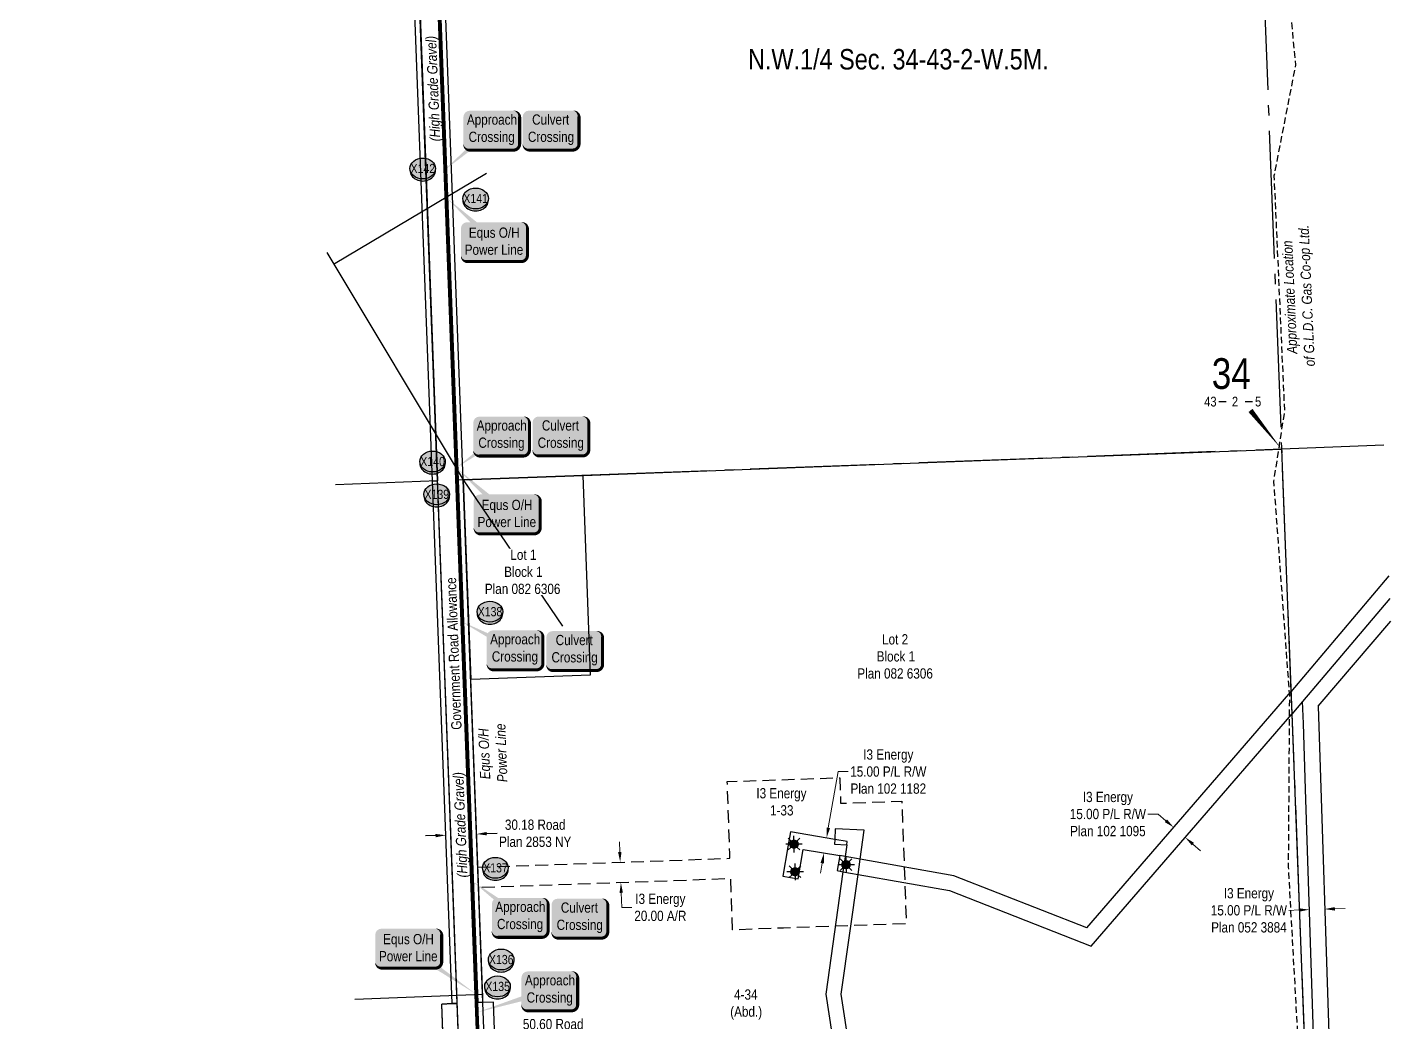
# Model space of a CAD drawing. Extents: x 683901 to 697439, y 5834844 to 5859401.
# Drawn here: x 687263 to 688596, y 5847432 to 5848404 of the extents above; entities that cross this region are included whole.
import ezdxf
from ezdxf.enums import TextEntityAlignment as Align

# ---------------------------------------------------------------- set-up
doc = ezdxf.new("R2010")
doc.units = 0
doc.header["$LTSCALE"] = 5
doc.header["$PDSIZE"] = 0.5
for name, pattern in [('foc-ACCESSROAD', [3.75, 2.5, -1.25]), ('foc-QUARTERLINE', [33, 25, -3, 2, -3]), ('UG_PIPE', [1.875, 1.25, -0.625])]:
    doc.linetypes.add(name, pattern=pattern)
doc.layers.get('Defpoints').update_dxf_attribs({"color": 9})
for name, color, linetype in [('10', 1, 'Continuous'), ('9', 3, 'Continuous'), ('AS-PIPE-UG', 44, 'UG_PIPE'), ('AS-PIPE-UG-T', 44, 'Continuous'), ('AS-POWER', 104, 'foc-POWER'), ('AS-POWER-T', 104, 'Continuous'), ('AS-TELEPHONE', 224, 'foc-TEL'), ('C-SYMBOL', 7, 'Continuous'), ('CG-NOTES', 7, 'Continuous'), ('F-RW', 190, 'Continuous'), ('F-WS', 190, 'foc-ACCESSROAD'), ('F-WS-S', 190, 'Continuous'), ('L-QSEC', 8, 'foc-QUARTERLINE'), ('L-ROAD-T', 7, 'Continuous'), ('L-SEC', 7, 'Continuous'), ('L-SECLBL', 7, 'Continuous'), ('L-TITLEDB', 4, 'Continuous'), ('L-TITLEDB-T', 4, 'Continuous'), ('P-CROSSINGS', 250, 'Continuous')]:
    doc.layers.add(name, color=color, linetype=linetype)
for name, color, linetype, lineweight in [('F-RW-T', 190, 'Continuous', 9), ('F-WS-T', 190, 'Continuous', 9), ('T-TEXT', 48, 'Continuous', 18)]:
    doc.layers.add(name, color=color, linetype=linetype, lineweight=lineweight)
doc.layers.add('oil_and_gas_wells_pt', color=7, linetype='Continuous', true_color=0xfc3d16)
doc.layers.add('P-PROPOSED-WL4', color=7, linetype='Continuous', true_color=0x5b5bc8)
doc.styles.add('175L', font='ARIALN.TTF', dxfattribs={"height": 20})
doc.styles.add('80', font='ARIALN.TTF', dxfattribs={"height": 10})
doc.styles.add('80CG', font='ARIALN.TTF', dxfattribs={"height": 10})
doc.styles.add('80L', font='ARIALN.TTF', dxfattribs={"height": 10})
doc.styles.add('80LS', font='ARIALNI.TTF', dxfattribs={"height": 10})
doc.styles.add('Crossing', font='ARIALN.TTF', dxfattribs={"height": 10})
doc.styles.add('foc-LtypeFont', font='ARIALN.TTF', dxfattribs={"height": 7.35})
doc.styles.add('SIMPLEX', font='ARIALN.TTF')
doc.linetypes.add('foc-POWER', pattern='A,6,-1,["P",foc-LtypeFont,S=0.2,R=0,X=-0.625,Y=-0.75],-1.24,4', length=12.24)
doc.linetypes.add('foc-POWER-NOLINE', pattern='A,0,-4,["P",foc-LtypeFont,S=0.2,R=0,X=-0.625,Y=-0.75],-8.24', length=12.24)
doc.linetypes.add('foc-TEL', pattern='A,2,-1,["T",foc-LtypeFont,S=0.2,R=0,X=-0.425,Y=-0.75],-1.24,8', length=12.24)
doc.linetypes.add('foc-TEL-NOLINE', pattern='A,0,-2,["T",foc-LtypeFont,S=0.2,R=0,X=-0.425,Y=-0.75],-10.24', length=12.24)
doc.dimstyles.new('Compass 5 000', dxfattribs={"dimscale": 5, "dimtxt": 9, "dimasz": 2, "dimexe": 0.2, "dimexo": 0.0625, "dimgap": 0.5, "dimtad": 0, "dimtih": 1, "dimtoh": 1, "dimzin": 0, "dimdsep": 46, "dimtxsty": '80CG', "dimcen": 0.1, "dimse1": 1, "dimse2": 1, "dimclrd": 256, "dimclrt": 256, "dimaunit": 1, "dimadec": 4, "dimazin": 0, "dimtfac": 0.06, "dimtofl": 0, "dimtmove": 0, "dimatfit": 1, "dimfxl": 0.2, "dimtolj": 1, "dimtzin": 0, "dimlwd": -1, "dimarcsym": 0})

# ---------------------------------------------------------------- blocks, each defined once
blk = doc.blocks.new('L-SECLBL')
at = {"layer": '9', "color": 7}
for p, q in [((-5.1, -27.8), (-12.3, -27.8)), ((20.7, -27.8), (13.5, -27.8))]:
    blk.add_line(p, q, dxfattribs=at)
at = {"layer": '10', "color": 2, "style": 'SIMPLEX'}
blk.add_attdef('SEC', text='', height=30, dxfattribs=at).set_placement((0, 0), align=Align.MIDDLE)
at = {"layer": '10', "color": 5, "style": '80L'}
blk.add_attdef('TWP', text='', height=9.5, dxfattribs=at).set_placement((-14.4, -27.4), align=Align.MIDDLE_RIGHT)
blk.add_attdef('RGE', text='', height=9.5, dxfattribs=at).set_placement((3.6, -27.4), align=Align.MIDDLE_CENTER)
blk.add_attdef('MER', text='', height=9.5, dxfattribs=at).set_placement((23.2, -27.4), align=Align.MIDDLE_LEFT)
blk = doc.blocks.new('*U951')
h = blk.add_hatch(color=59)
edge = h.paths.add_edge_path()
edge.add_line((-21.5, -20), (21.5, -20))
edge.add_arc((21.5, -14), 6, 270, 360)
edge.add_line((27.5, -14), (27.5, 12.5))
edge.add_arc((21.5, 12.5), 6, 0, 90)
edge.add_line((21.5, 18.5), (-21.5, 18.5))
edge.add_arc((-21.5, 12.5), 6, 90, 180)
edge.add_line((-27.5, 12.5), (-27.5, -14))
edge.add_arc((-21.5, -14), 6, 180, 270)
at = {"color": 1, "flags": 128}
blk.add_lwpolyline([(-21.5, -20, 3, 3, 0), (21.5, -20, 3, 3, 0.414214), (27.5, -14, 3, 3, 0), (27.5, 12.5, 3, 0, 0.414214), (21.5, 18.5, 0, 0, 0), (-21.5, 18.5, 0, 0, 0.414214), (-27.5, 12.5, 0, 0, 0), (-27.5, -14, 0, 3, 0.414214)], format="xyseb", close=True, dxfattribs=at)
blk.add_lwpolyline([(-46.2, -39.7, 0, 7.5, 0), (0, 0, 0, 0, 0)], format="xyseb", dxfattribs=at)
at = {"color": 1, "style": '80'}
blk.add_attdef('ENTER_TEXT_001', (-36, -5), '', height=10, dxfattribs=at)
blk = doc.blocks.new('*U962')
h = blk.add_hatch(color=254)
edge = h.paths.add_edge_path()
edge.add_line((-21.5, -20), (21.5, -20))
edge.add_arc((21.5, -14), 6, 270, 360)
edge.add_line((27.5, -14), (27.5, 12.5))
edge.add_arc((21.5, 12.5), 6, 0, 90)
edge.add_line((21.5, 18.5), (-21.5, 18.5))
edge.add_arc((-21.5, 12.5), 6, 90, 180)
edge.add_line((-27.5, 12.5), (-27.5, -14))
edge.add_arc((-21.5, -14), 6, 180, 270)
at = {"color": 160, "flags": 128}
blk.add_lwpolyline([(-21.5, -20, 3, 3, 0), (21.5, -20, 3, 3, 0.414214), (27.5, -14, 3, 3, 0), (27.5, 12.5, 3, 0, 0.414214), (21.5, 18.5, 0, 0, 0), (-21.5, 18.5, 0, 0, 0.414214), (-27.5, 12.5, 0, 0, 0), (-27.5, -14, 0, 3, 0.414214)], format="xyseb", close=True, dxfattribs=at)
at = {"color": 160, "style": '80'}
blk.add_attdef('ENTER_TEXT_001', (-26.8, -4.9), '', height=10, dxfattribs=at)
blk = doc.blocks.new('*U963')
h = blk.add_hatch(color=59)
edge = h.paths.add_edge_path()
edge.add_line((-21.5, -20), (21.5, -20))
edge.add_arc((21.5, -14), 6, 270, 360)
edge.add_line((27.5, -14), (27.5, 12.5))
edge.add_arc((21.5, 12.5), 6, 0, 90)
edge.add_line((21.5, 18.5), (-21.5, 18.5))
edge.add_arc((-21.5, 12.5), 6, 90, 180)
edge.add_line((-27.5, 12.5), (-27.5, -14))
edge.add_arc((-21.5, -14), 6, 180, 270)
at = {"color": 1, "flags": 128}
blk.add_lwpolyline([(-21.5, -20, 3, 3, 0), (21.5, -20, 3, 3, 0.414214), (27.5, -14, 3, 3, 0), (27.5, 12.5, 3, 0, 0.414214), (21.5, 18.5, 0, 0, 0), (-21.5, 18.5, 0, 0, 0.414214), (-27.5, 12.5, 0, 0, 0), (-27.5, -14, 0, 3, 0.414214)], format="xyseb", close=True, dxfattribs=at)
blk.add_lwpolyline([(-44.2, -31.6, 0, 7.5, 0), (0, 0, 0, 0, 0)], format="xyseb", dxfattribs=at)
at = {"color": 1, "style": '80'}
blk.add_attdef('ENTER_TEXT_001', (-36, -5), '', height=10, dxfattribs=at)
blk = doc.blocks.new('*U964')
h = blk.add_hatch(color=254)
edge = h.paths.add_edge_path()
edge.add_line((-21.5, -20), (21.5, -20))
edge.add_arc((21.5, -14), 6, 270, 360)
edge.add_line((27.5, -14), (27.5, 12.5))
edge.add_arc((21.5, 12.5), 6, 0, 90)
edge.add_line((21.5, 18.5), (-21.5, 18.5))
edge.add_arc((-21.5, 12.5), 6, 90, 180)
edge.add_line((-27.5, 12.5), (-27.5, -14))
edge.add_arc((-21.5, -14), 6, 180, 270)
at = {"color": 160, "flags": 128}
blk.add_lwpolyline([(-21.5, -20, 3, 3, 0), (21.5, -20, 3, 3, 0.414214), (27.5, -14, 3, 3, 0), (27.5, 12.5, 3, 0, 0.414214), (21.5, 18.5, 0, 0, 0), (-21.5, 18.5, 0, 0, 0.414214), (-27.5, 12.5, 0, 0, 0), (-27.5, -14, 0, 3, 0.414214)], format="xyseb", close=True, dxfattribs=at)
at = {"color": 160, "style": '80'}
blk.add_attdef('ENTER_TEXT_001', (-26.8, -4.9), '', height=10, dxfattribs=at)
blk = doc.blocks.new('*U965')
h = blk.add_hatch(color=59)
edge = h.paths.add_edge_path()
edge.add_line((-21.5, -20), (21.5, -20))
edge.add_arc((21.5, -14), 6, 270, 360)
edge.add_line((27.5, -14), (27.5, 12.5))
edge.add_arc((21.5, 12.5), 6, 0, 90)
edge.add_line((21.5, 18.5), (-21.5, 18.5))
edge.add_arc((-21.5, 12.5), 6, 90, 180)
edge.add_line((-27.5, 12.5), (-27.5, -14))
edge.add_arc((-21.5, -14), 6, 180, 270)
at = {"color": 1, "flags": 128}
blk.add_lwpolyline([(-52.2, 27.2, 0, 7.5, 0), (0, 0, 0, 0, 0)], format="xyseb", dxfattribs=at)
blk.add_lwpolyline([(-21.5, -20, 3, 3, 0), (21.5, -20, 3, 3, 0.414214), (27.5, -14, 3, 3, 0), (27.5, 12.5, 3, 0, 0.414214), (21.5, 18.5, 0, 0, 0), (-21.5, 18.5, 0, 0, 0.414214), (-27.5, 12.5, 0, 0, 0), (-27.5, -14, 0, 3, 0.414214)], format="xyseb", close=True, dxfattribs=at)
at = {"color": 1, "style": '80'}
blk.add_attdef('ENTER_TEXT_001', (-36, -5), '', height=10, dxfattribs=at)
blk = doc.blocks.new('*U966')
h = blk.add_hatch(color=254)
edge = h.paths.add_edge_path()
edge.add_line((-21.5, -20), (21.5, -20))
edge.add_arc((21.5, -14), 6, 270, 360)
edge.add_line((27.5, -14), (27.5, 12.5))
edge.add_arc((21.5, 12.5), 6, 0, 90)
edge.add_line((21.5, 18.5), (-21.5, 18.5))
edge.add_arc((-21.5, 12.5), 6, 90, 180)
edge.add_line((-27.5, 12.5), (-27.5, -14))
edge.add_arc((-21.5, -14), 6, 180, 270)
at = {"color": 160, "flags": 128}
blk.add_lwpolyline([(-21.5, -20, 3, 3, 0), (21.5, -20, 3, 3, 0.414214), (27.5, -14, 3, 3, 0), (27.5, 12.5, 3, 0, 0.414214), (21.5, 18.5, 0, 0, 0), (-21.5, 18.5, 0, 0, 0.414214), (-27.5, 12.5, 0, 0, 0), (-27.5, -14, 0, 3, 0.414214)], format="xyseb", close=True, dxfattribs=at)
at = {"color": 160, "style": '80'}
blk.add_attdef('ENTER_TEXT_001', (-26.8, -4.9), '', height=10, dxfattribs=at)
blk = doc.blocks.new('*U973')
h = blk.add_hatch(color=59)
edge = h.paths.add_edge_path()
edge.add_line((-21.5, -20), (21.5, -20))
edge.add_arc((21.5, -14), 6, 270, 360)
edge.add_line((27.5, -14), (27.5, 12.5))
edge.add_arc((21.5, 12.5), 6, 0, 90)
edge.add_line((21.5, 18.5), (-21.5, 18.5))
edge.add_arc((-21.5, 12.5), 6, 90, 180)
edge.add_line((-27.5, 12.5), (-27.5, -14))
edge.add_arc((-21.5, -14), 6, 180, 270)
at = {"color": 1, "flags": 128}
blk.add_lwpolyline([(-47.4, 35.6, 0, 7.5, 0), (0, 0, 0, 0, 0)], format="xyseb", dxfattribs=at)
blk.add_lwpolyline([(-21.5, -20, 3, 3, 0), (21.5, -20, 3, 3, 0.414214), (27.5, -14, 3, 3, 0), (27.5, 12.5, 3, 0, 0.414214), (21.5, 18.5, 0, 0, 0), (-21.5, 18.5, 0, 0, 0.414214), (-27.5, 12.5, 0, 0, 0), (-27.5, -14, 0, 3, 0.414214)], format="xyseb", close=True, dxfattribs=at)
at = {"color": 1, "style": '80'}
blk.add_attdef('ENTER_TEXT_001', (-36, -5), '', height=10, dxfattribs=at)
blk = doc.blocks.new('*U974')
h = blk.add_hatch(color=254)
edge = h.paths.add_edge_path()
edge.add_line((-21.5, -20), (21.5, -20))
edge.add_arc((21.5, -14), 6, 270, 360)
edge.add_line((27.5, -14), (27.5, 12.5))
edge.add_arc((21.5, 12.5), 6, 0, 90)
edge.add_line((21.5, 18.5), (-21.5, 18.5))
edge.add_arc((-21.5, 12.5), 6, 90, 180)
edge.add_line((-27.5, 12.5), (-27.5, -14))
edge.add_arc((-21.5, -14), 6, 180, 270)
at = {"color": 160, "flags": 128}
blk.add_lwpolyline([(-21.5, -20, 3, 3, 0), (21.5, -20, 3, 3, 0.414214), (27.5, -14, 3, 3, 0), (27.5, 12.5, 3, 0, 0.414214), (21.5, 18.5, 0, 0, 0), (-21.5, 18.5, 0, 0, 0.414214), (-27.5, 12.5, 0, 0, 0), (-27.5, -14, 0, 3, 0.414214)], format="xyseb", close=True, dxfattribs=at)
at = {"color": 160, "style": '80'}
blk.add_attdef('ENTER_TEXT_001', (-26.8, -4.9), '', height=10, dxfattribs=at)
blk = doc.blocks.new('*U1066')
h = blk.add_hatch(color=59)
edge = h.paths.add_edge_path()
edge.add_line((-21.5, -20), (21.5, -20))
edge.add_arc((21.5, -14), 6, 270, 360)
edge.add_line((27.5, -14), (27.5, 12.5))
edge.add_arc((21.5, 12.5), 6, 0, 90)
edge.add_line((21.5, 18.5), (-21.5, 18.5))
edge.add_arc((-21.5, 12.5), 6, 90, 180)
edge.add_line((-27.5, 12.5), (-27.5, -14))
edge.add_arc((-21.5, -14), 6, 180, 270)
at = {"color": 1, "flags": 128}
blk.add_lwpolyline([(-21.5, -20, 3, 3, 0), (21.5, -20, 3, 3, 0.414214), (27.5, -14, 3, 3, 0), (27.5, 12.5, 3, 0, 0.414214), (21.5, 18.5, 0, 0, 0), (-21.5, 18.5, 0, 0, 0.414214), (-27.5, 12.5, 0, 0, 0), (-27.5, -14, 0, 3, 0.414214)], format="xyseb", close=True, dxfattribs=at)
blk.add_lwpolyline([(-71.3, -21.6, 0, 7.5, 0), (0, 0, 0, 0, 0)], format="xyseb", dxfattribs=at)
at = {"color": 1, "style": '80'}
blk.add_attdef('ENTER_TEXT_001', (-36, -5), '', height=10, dxfattribs=at)
blk = doc.blocks.new('*D1220')
at = {"layer": 'Defpoints', "color": 0, "transparency": 16777216}
for p in [(688383.7, 5847622), (688373.1, 5847609.8), (688384.5, 5847600)]:
    blk.add_point(p, dxfattribs=at)
at = {"layer": 'F-RW-T', "transparency": 16777216}
for p, q in [((688368.5, 5847635), (688358.5, 5847635)), ((688376.1, 5847628.5), (688368.5, 5847635)), ((688402.5, 5847605.6), (688410.1, 5847599.1))]:
    blk.add_line(p, q, dxfattribs=at)
for points in [[(688377.2, 5847629.8), (688375, 5847627.2), (688383.7, 5847622)], [(688403.6, 5847606.9), (688401.5, 5847604.4), (688395, 5847612.2)]]:
    blk.add_solid(points, dxfattribs=at)
at = {"layer": 'F-RW-T', "transparency": 16777216, "insert": (688319.4, 5847635), "char_height": 10, "attachment_point": 5, "style": '80CG'}
blk.add_mtext('\\A1;I3 Energy\\P15.00 P/L R/W\\PPlan 102 1095', dxfattribs=at)
blk = doc.blocks.new('*D1221')
at = {"layer": 'Defpoints', "color": 0, "transparency": 16777216}
for p in [(688516.4, 5847543.4), (688516.4, 5847541.6), (688531.3, 5847543.9)]:
    blk.add_point(p, dxfattribs=at)
at = {"layer": 'F-RW-T', "transparency": 16777216}
for p, q in [((688541.4, 5847542.4), (688551.4, 5847542.7)), ((688506.4, 5847541.3), (688496.4, 5847540.9))]:
    blk.add_line(p, q, dxfattribs=at)
for points in [[(688506.4, 5847542.9), (688506.5, 5847539.6), (688516.4, 5847541.6)], [(688541.3, 5847544.1), (688541.4, 5847540.7), (688531.4, 5847542.1)]]:
    blk.add_solid(points, dxfattribs=at)
at = {"layer": 'F-RW-T', "transparency": 16777216, "insert": (688457.3, 5847540.9), "char_height": 10, "attachment_point": 5, "style": '80CG'}
blk.add_mtext('\\A1;I3 Energy\\P15.00 P/L R/W\\PPlan 052 3884', dxfattribs=at)
blk = doc.blocks.new('*D1222')
at = {"layer": 'Defpoints', "color": 0, "transparency": 16777216}
for p in [(688390.4, 5847356), (688385.9, 5847353.2), (688398.4, 5847343.3)]:
    blk.add_point(p, dxfattribs=at)
at = {"layer": 'F-RW-T', "transparency": 16777216}
for p, q in [((688375.2, 5847370.1), (688365.2, 5847370.1)), ((688380.6, 5847361.6), (688375.2, 5847370.1)), ((688399.3, 5847332), (688404.6, 5847323.5))]:
    blk.add_line(p, q, dxfattribs=at)
for points in [[(688382, 5847362.5), (688379.2, 5847360.8), (688385.9, 5847353.2)], [(688400.7, 5847332.9), (688397.9, 5847331.1), (688393.9, 5847340.5)]]:
    blk.add_solid(points, dxfattribs=at)
at = {"layer": 'F-RW-T', "transparency": 16777216, "insert": (688326.2, 5847370.1), "char_height": 10, "attachment_point": 5, "style": '80CG'}
blk.add_mtext('\\A1;I3 Energy\\P15.00 P/L R/W\\PPlan 822 1807', dxfattribs=at)
blk = doc.blocks.new('*D1309')
at = {"layer": 'Defpoints', "color": 0, "transparency": 16777216}
for p in [(688037, 5847612.9), (688044.3, 5847611.6), (688034.4, 5847598.1)]:
    blk.add_point(p, dxfattribs=at)
at = {"layer": 'F-RW-T', "transparency": 16777216}
for p, q in [((688046, 5847621.5), (688055.6, 5847676.5)), ((688055.6, 5847676.5), (688065.6, 5847676.5)), ((688040, 5847587), (688038.3, 5847577.1))]:
    blk.add_line(p, q, dxfattribs=at)
for points in [[(688044.4, 5847621.8), (688047.7, 5847621.2), (688044.3, 5847611.6)], [(688038.4, 5847587.3), (688041.7, 5847586.7), (688041.7, 5847596.8)]]:
    blk.add_solid(points, dxfattribs=at)
at = {"layer": 'F-RW-T', "transparency": 16777216, "insert": (688104.7, 5847676.5), "char_height": 10, "attachment_point": 5, "style": '80CG'}
blk.add_mtext('\\A1;I3 Energy\\P15.00 P/L R/W\\PPlan 102 1182', dxfattribs=at)
blk = doc.blocks.new('*D1310')
at = {"layer": 'Defpoints', "color": 0, "transparency": 16777216}
for p in [(687842.5, 5847588), (687892.9, 5847589.7), (687893.6, 5847569.8)]:
    blk.add_point(p, dxfattribs=at)
at = {"layer": 'F-RW-T', "transparency": 16777216}
for p, q in [((687842.1, 5847598), (687841.8, 5847608)), ((687843.5, 5847558), (687844, 5847543.8)), ((687844, 5847543.8), (687854, 5847543.8))]:
    blk.add_line(p, q, dxfattribs=at)
for points in [[(687843.8, 5847598), (687840.5, 5847597.9), (687842.5, 5847588)], [(687845.2, 5847558.1), (687841.9, 5847557.9), (687843.2, 5847568)]]:
    blk.add_solid(points, dxfattribs=at)
at = {"layer": 'F-RW-T', "transparency": 16777216, "insert": (687881.8, 5847543.8), "char_height": 10, "attachment_point": 5, "style": '80CG'}
blk.add_mtext('\\A1;I3 Energy\\P20.00 A/R', dxfattribs=at)
blk = doc.blocks.new('*D1127')
at = {"layer": 'Defpoints', "color": 0, "transparency": 16777216}
for p in [(687671.6, 5847622.5), (687701.8, 5847623.6), (687672, 5847614.3)]:
    blk.add_point(p, dxfattribs=at)
at = {"layer": 'L-TITLEDB-T', "transparency": 16777216}
for p, q in [((687662, 5847613.9), (687652, 5847613.6)), ((687712.1, 5847615.9), (687722.1, 5847616.2))]:
    blk.add_line(p, q, dxfattribs=at)
for points in [[(687661.9, 5847615.6), (687662, 5847612.3), (687672, 5847614.3)], [(687712, 5847617.5), (687712.1, 5847614.2), (687702.1, 5847615.5)]]:
    blk.add_solid(points, dxfattribs=at)
at = {"layer": 'L-TITLEDB-T', "transparency": 16777216, "insert": (687759.4, 5847616.2), "char_height": 10, "attachment_point": 5, "style": '80CG'}
blk.add_mtext('\\A1;30.18 Road\\PPlan 2853 NY', dxfattribs=at)
blk = doc.blocks.new('*D1128')
at = {"layer": 'Defpoints', "color": 0, "transparency": 16777216}
for p in [(687719.7, 5847420.5), (687670.7, 5847377.3), (687721.3, 5847379.2)]:
    blk.add_point(p, dxfattribs=at)
at = {"layer": 'L-TITLEDB-T', "transparency": 16777216}
for p, q in [((687659.1, 5847418.2), (687649.1, 5847417.8)), ((687729.7, 5847420.9), (687739.7, 5847421.3))]:
    blk.add_line(p, q, dxfattribs=at)
for points in [[(687729.6, 5847422.5), (687729.7, 5847419.2), (687719.7, 5847420.5)], [(687659, 5847419.9), (687659.2, 5847416.5), (687669.1, 5847418.6)]]:
    blk.add_solid(points, dxfattribs=at)
at = {"layer": 'L-TITLEDB-T', "transparency": 16777216, "insert": (687777, 5847421.3), "char_height": 10, "attachment_point": 5, "style": '80CG'}
blk.add_mtext('\\A1;50.60 Road\\PPlan 2943 NY', dxfattribs=at)
blk = doc.blocks.new('*U887')
h = blk.add_hatch(color=255)
edge = h.paths.add_edge_path()
edge.add_line((-26.5, -20), (26.5, -20))
edge.add_arc((26.5, -14), 6, 270, 360)
edge.add_line((32.5, -14), (32.5, 12.5))
edge.add_arc((26.5, 12.5), 6, 0, 90)
edge.add_line((26.5, 18.5), (-26.5, 18.5))
edge.add_arc((-26.5, 12.5), 6, 90, 180)
edge.add_line((-32.5, 12.5), (-32.5, -14))
edge.add_arc((-26.5, -14), 6, 180, 270)
at = {"color": 104, "flags": 128}
blk.add_lwpolyline([(-47.3, 42.9, 0, 7.5, 0), (0, 0, 0, 0, 0)], format="xyseb", dxfattribs=at)
blk.add_lwpolyline([(-26.5, -20, 3, 3, 0), (26.5, -20, 3, 3, 0.414214), (32.5, -14, 3, 3, 0), (32.5, 12.5, 3, 0, 0.414214), (26.5, 18.5, 0, 0, 0), (-26.5, 18.5, 0, 0, 0.414214), (-32.5, 12.5, 0, 0, 0), (-32.5, -14, 0, 3, 0.414214)], format="xyseb", close=True, dxfattribs=at)
at = {"color": 104, "style": '80'}
blk.add_attdef('ENTER_TEXT_001', (-26.8, -4.9), '', height=10, dxfattribs=at)
blk = doc.blocks.new('*U888')
h = blk.add_hatch(color=255)
edge = h.paths.add_edge_path()
edge.add_line((-26.5, -20), (26.5, -20))
edge.add_arc((26.5, -14), 6, 270, 360)
edge.add_line((32.5, -14), (32.5, 12.5))
edge.add_arc((26.5, 12.5), 6, 0, 90)
edge.add_line((26.5, 18.5), (-26.5, 18.5))
edge.add_arc((-26.5, 12.5), 6, 90, 180)
edge.add_line((-32.5, 12.5), (-32.5, -14))
edge.add_arc((-26.5, -14), 6, 180, 270)
at = {"color": 104, "flags": 128}
blk.add_lwpolyline([(-49.7, 44.6, 0, 7.5, 0), (0, 0, 0, 0, 0)], format="xyseb", dxfattribs=at)
blk.add_lwpolyline([(-26.5, -20, 3, 3, 0), (26.5, -20, 3, 3, 0.414214), (32.5, -14, 3, 3, 0), (32.5, 12.5, 3, 0, 0.414214), (26.5, 18.5, 0, 0, 0), (-26.5, 18.5, 0, 0, 0.414214), (-32.5, 12.5, 0, 0, 0), (-32.5, -14, 0, 3, 0.414214)], format="xyseb", close=True, dxfattribs=at)
at = {"color": 104, "style": '80'}
blk.add_attdef('ENTER_TEXT_001', (-26.8, -4.9), '', height=10, dxfattribs=at)
blk = doc.blocks.new('*U889')
h = blk.add_hatch(color=255)
edge = h.paths.add_edge_path()
edge.add_line((-26.5, -20), (26.5, -20))
edge.add_arc((26.5, -14), 6, 270, 360)
edge.add_line((32.5, -14), (32.5, 12.5))
edge.add_arc((26.5, 12.5), 6, 0, 90)
edge.add_line((26.5, 18.5), (-26.5, 18.5))
edge.add_arc((-26.5, 12.5), 6, 90, 180)
edge.add_line((-32.5, 12.5), (-32.5, -14))
edge.add_arc((-26.5, -14), 6, 180, 270)
at = {"color": 104, "flags": 128}
blk.add_lwpolyline([(-26.5, -20, 3, 3, 0), (26.5, -20, 3, 3, 0.414214), (32.5, -14, 3, 3, 0), (32.5, 12.5, 3, 0, 0.414214), (26.5, 18.5, 0, 0, 0), (-26.5, 18.5, 0, 0, 0.414214), (-32.5, 12.5, 0, 0, 0), (-32.5, -14, 0, 3, 0.414214)], format="xyseb", close=True, dxfattribs=at)
blk.add_lwpolyline([(66, -45.4, 0, 7.5, 0), (0, 0, 0, 0, 0)], format="xyseb", dxfattribs=at)
at = {"color": 104, "style": '80'}
blk.add_attdef('ENTER_TEXT_001', (-26.8, -4.9), '', height=10, dxfattribs=at)
blk = doc.blocks.new('xing2')
h = blk.add_hatch(color=50)
h.dxf.hatch_style = 1
edge = h.paths.add_edge_path()
edge.add_ellipse((0, 0), major_axis=(-12.5, 0), ratio=0.816297, start_angle=0, end_angle=360)
h = blk.add_hatch(color=250)
h.dxf.hatch_style = 1
edge = h.paths.add_edge_path()
edge.add_ellipse((0, -2), major_axis=(-12.5, 0), ratio=0.816297, start_angle=0, end_angle=180)
edge.add_line((12.5, -2), (12.5, 0))
edge.add_ellipse((0, 0), major_axis=(-12.5, 0), ratio=0.816297, start_angle=0, end_angle=180, ccw=False)
edge.add_line((-12.5, 0), (-12.5, -2))
at = {"color": 250}
blk.add_ellipse((0, 0), major_axis=(-12.5, 0), ratio=0.816297, dxfattribs=at)
blk.add_ellipse((0, -2), major_axis=(-12.5, 0), ratio=0.816297, start_param=0, end_param=3.141593, dxfattribs=at)
at = {"color": 250, "style": 'Crossing'}
blk.add_attdef('CROSSING', text='', height=9, dxfattribs=at).set_placement((0.1, 0), align=Align.MIDDLE_CENTER)
at = {"color": 250, "style": 'Crossing', "flags": 1}
for tag, p in [('OWNER', (0.1, -12.5)), ('DESCRIPTION', (0.1, -25.8)), ('LOCATION', (0.1, -39.3)), ('DWG_REF', (0.1, -52.8))]:
    blk.add_attdef(tag, text='', height=9, dxfattribs=at).set_placement(p, align=Align.MIDDLE_CENTER)
blk = doc.blocks.new('GAS')
h = blk.add_hatch(color=255)
h.dxf.hatch_style = 1
edge = h.paths.add_edge_path()
edge.add_arc((0, 0), 0.9, 0, 360)
for p, q in [((-0.81, 0), (-1.62, 0)), ((-0.57, 0.57), (-1.14, 1.14)), ((0, 0.81), (0, 1.62)), ((0.57, 0.57), (1.14, 1.14)), ((1.62, 0), (0.81, 0)), ((-0.57, -0.57), (-1.14, -1.14)), ((0, -0.81), (0, -1.62)), ((1.14, -1.14), (0.57, -0.57))]:
    blk.add_line(p, q)
blk.add_circle((0, 0), 0.8)

msp = doc.modelspace()

# ---------------------------------------------------------------- linework, layer by layer
at = {"layer": 'AS-PIPE-UG', "flags": 128}
msp.add_lwpolyline([(688481.659, 5848804.597), (688475.271, 5848737.382), (688473.8, 5848512.51), (688490.717, 5848492.783), (688502.877, 5848367.123), (688481.817, 5848258.816), (688492.027, 5848028.832), (688481.416, 5847960.248), (688496.878, 5847750.431), (688495.755, 5847583.045), (688515.608, 5847224.365), (688507.75, 5847185.708), (688507.161, 5847103.008), (688475.518, 5847098.281), (688439.385, 5847116.506), (688401.14, 5847106.79), (688276.579, 5846593.428), (688290.31, 5846548.426), (688326.131, 5846486.404), (688337.276, 5846483.83), (688355.903, 5846489.154), (688402.899, 5846461.138), (688434.154, 5846445.182), (688456.522, 5846419.845), (688469.818, 5846374.546), (688496.177, 5846354.579), (688545.699, 5846339.606), (688563.612, 5846312.671), (688564.767, 5846281.911)], dxfattribs=at)
at = {"layer": 'AS-POWER', "flags": 128}
for points in [[(687562.022, 5848172.326), (687711.719, 5848261.45)], [(687555.5, 5848183.662), (687689.042, 5847961.512), (687785.969, 5847818.787)], [(687582.94, 5847454.209), (687708.05, 5847458.943)], [(687716.035, 5847246.425), (687708.317, 5847450.891)]]:
    msp.add_lwpolyline(points, dxfattribs=at)
at = {"layer": 'AS-POWER', "linetype": 'foc-POWER-NOLINE', "flags": 128}
msp.add_lwpolyline([(687708.317, 5847450.891), (687689.042, 5847961.512)], dxfattribs=at)
at = {"layer": 'AS-TELEPHONE', "linetype": 'foc-TEL-NOLINE', "flags": 128}
msp.add_lwpolyline([(687942.215, 5840672.176), (687910.849, 5841483.054), (687848.212, 5843112.381), (687786.621, 5844721.086), (687730.801, 5846190.68), (687715.753, 5846190.106), (687698.772, 5846639.392), (687713.735, 5846639.968), (687694.216, 5847153.865), (687690.774, 5847245.489), (687675.615, 5847244.884), (687667.977, 5847449.231), (687678.143, 5847449.762), (687683.095, 5847449.952), (687632.86, 5848787.367), (687572.447, 5850395.069), (687511.895, 5852003.159), (687450.353, 5853631.115), (687358.022, 5856062.335), (687265.59, 5858494.225), (687262.737, 5858568.877)], dxfattribs=at)
at = {"layer": 'F-RW', "flags": 128}
for points in [[(687658.892, 5847960.373), (687663.918, 5847960.565)], [(688594.258, 5847867.945), (688498.412, 5847754.615)], [(688595.126, 5847845.539), (688509.841, 5847745.156)], [(688524.99, 5847740.39), (688595.981, 5847823.488)], [(688446.823, 5847694.979), (688498.412, 5847754.615)], [(688509.841, 5847745.156), (688499.257, 5847732.7)], [(688510.541, 5847723.476), (688509.841, 5847745.156)], [(688303.135, 5847505.987), (688499.257, 5847732.7)], [(688524.99, 5847740.39), (688536.291, 5847390.516)], [(688512.612, 5847659.322), (688510.541, 5847723.476)], [(688298.731, 5847523.789), (688446.823, 5847694.979)], [(688521.639, 5847379.619), (688512.612, 5847659.322)], [(688009.053, 5847617.78), (688006.506, 5847602.974)], [(688052.322, 5847610.238), (688009.053, 5847617.78)], [(688052.322, 5847610.238), (688052.084, 5847605.735)], [(688052.874, 5847620.652), (688052.322, 5847610.238)], [(688064.501, 5847608.116), (688052.322, 5847610.238)], [(688081.197, 5847619.175), (688052.874, 5847620.652)], [(688064.058, 5847605.083), (688064.501, 5847608.116)], [(688077.22, 5847590.918), (688081.197, 5847619.175)], [(688006.506, 5847602.974), (688001.69, 5847574.301)], [(688016.454, 5847571.722), (688021.337, 5847600.218)], [(688021.337, 5847600.218), (688057.146, 5847594.47)], [(688052.084, 5847605.735), (688064.058, 5847605.083)], [(688064.058, 5847605.083), (688062.436, 5847593.533)], [(688057.146, 5847594.47), (688054.538, 5847579.728)], [(688062.436, 5847593.533), (688057.146, 5847594.47)], [(688062.37, 5847593.072), (688060.347, 5847578.7)], [(688062.436, 5847593.533), (688062.37, 5847593.072)], [(688077.22, 5847590.918), (688062.436, 5847593.533)], [(688075.132, 5847576.083), (688077.22, 5847590.918)], [(688168.605, 5847574.747), (688077.22, 5847590.918)], [(688001.69, 5847574.301), (688016.454, 5847571.722)], [(688060.347, 5847578.7), (688043.498, 5847459.018)], [(688054.538, 5847579.728), (688060.347, 5847578.7)], [(688058.67, 5847459.104), (688075.132, 5847576.083)], [(688060.347, 5847578.7), (688075.132, 5847576.083)], [(688075.132, 5847576.083), (688164.531, 5847560.264)], [(688298.731, 5847523.789), (688168.605, 5847574.747)], [(688164.531, 5847560.264), (688303.135, 5847505.987)], [(688043.498, 5847459.018), (688084.21, 5847192.095)], [(688099.198, 5847193.471), (688058.67, 5847459.104)]]:
    msp.add_lwpolyline(points, dxfattribs=at)
at = {"layer": 'F-WS', "flags": 128}
msp.add_lwpolyline([(687703.323, 5847583.087), (687949.852, 5847591.748), (687949.676, 5847596.745), (687947.218, 5847666.702), (688057.151, 5847670.564), (688058.028, 5847645.579), (688117.991, 5847647.686), (688122.204, 5847527.76), (688002.278, 5847523.547), (687952.309, 5847521.791), (687950.554, 5847571.76), (687704.084, 5847563.102)], close=True, dxfattribs=at)
at = {"layer": 'L-QSEC', "flags": 128}
for points in [[(688458.137, 5848797.391), (688520.37, 5847185.835)], [(688589.319, 5847995.383), (687684.019, 5847961.322)], [(687663.918, 5847960.565), (687564.037, 5847956.718)]]:
    msp.add_lwpolyline(points, dxfattribs=at)
at = {"layer": 'L-SEC', "flags": 128}
for points in [[(687633.615, 5848767.265), (687648.767, 5848363.915), (687663.918, 5847960.565)], [(687684.019, 5847961.322), (687668.868, 5848364.661), (687653.716, 5848767.999)], [(687694.216, 5847153.865), (687679.067, 5847557.216), (687679.067, 5847557.216), (687663.918, 5847960.565)], [(687714.316, 5847154.644), (687699.168, 5847557.983), (687684.019, 5847961.322)]]:
    msp.add_lwpolyline(points, dxfattribs=at)
at = {"layer": 'L-SECLBL', "flags": 128}
msp.add_lwpolyline([(688489.253, 5847991.619, 0, 5, 0), (688458.828, 5848029.446, 0, 0, 0)], format="xyseb", dxfattribs=at)
at = {"layer": 'L-TITLEDB', "flags": 128}
for points in [[(687689.042, 5847961.512), (687658.741, 5848768.184)], [(687663.917, 5847960.566), (687633.615, 5848767.266)], [(687653.715, 5848768), (687684.018, 5847961.323)], [(687658.892, 5847960.373), (687641.412, 5848425.725)], [(687806.342, 5847965.925), (688489.263, 5847991.619)], [(688489.263, 5847991.619), (688498.412, 5847754.615)], [(687678.143, 5847449.762), (687658.892, 5847960.373)], [(687683.194, 5847449.956), (687663.917, 5847960.566)], [(687684.018, 5847961.323), (687703.332, 5847450.699)], [(687689.042, 5847961.512), (687806.342, 5847965.925)], [(687696.332, 5847766.696), (687689.042, 5847961.512)], [(687708.166, 5847455.887), (687696.332, 5847766.696)], [(688498.412, 5847754.615), (688499.257, 5847732.7)], [(688499.257, 5847732.7), (688512.762, 5847382.818)], [(687678.143, 5847449.762), (687667.977, 5847449.231)], [(687675.615, 5847244.884), (687667.977, 5847449.231)], [(687683.194, 5847449.956), (687678.143, 5847449.762)], [(687694.306, 5847153.953), (687683.194, 5847449.956)], [(687708.355, 5847450.892), (687703.332, 5847450.699)], [(687714.456, 5847154.621), (687703.332, 5847450.699)], [(687708.355, 5847450.892), (687708.166, 5847455.887)], [(687718.566, 5847451.266), (687708.355, 5847450.892)], [(687721.252, 5847379.354), (687718.566, 5847451.266)]]:
    msp.add_lwpolyline(points, dxfattribs=at)
msp.add_lwpolyline([(687696.332, 5847766.696), (687813.633, 5847771.109), (687806.342, 5847965.925), (687689.042, 5847961.512)], close=True, dxfattribs=at)
at = {"layer": 'oil_and_gas_wells_pt'}
for p in [(688012.472, 5847605.613), (688063.397, 5847585.535), (688013.518, 5847578.591)]:
    msp.add_point(p, dxfattribs=at)
at = {"layer": 'P-PROPOSED-WL4', "flags": 128}
msp.add_lwpolyline([(687652.217, 5848767.943, 3, 3, 0), (687667.369, 5848364.604, 3, 3, 0), (687682.52, 5847961.265, 3, 3, 0), (687697.669, 5847557.926, 3, 3, 0), (687712.817, 5847154.587, 3, 3, 0), (687728.168, 5846752.539, 3, 3, 0), (687731.205, 5846672.98, 3, 3, 0), (687711.142, 5846672.217, 3, 3, 0), (687729.298, 5846195.06, 3, 3, 0), (687727.286, 5846194.983, 3, 3, 0), (687741.013, 5845834.839, 3, 3, 0), (687752.041, 5845545.56, 3, 3, 0), (687783.093, 5844720.962, 3, 3, 0), (687800.936, 5844254.597, 3, 3, 0)], format="xyseb", dxfattribs=at)

# ---------------------------------------------------------------- block references
at = {"layer": 'AS-POWER-T'}
ref = msp.add_blockref('*U887', (687719.311, 5848194.914), dxfattribs=dict(at, xscale=0.99969901, yscale=0.99969901, zscale=0.99969901))
ref.add_attrib('ENTER_TEXT_001', 'Equs O/H', (687694.51, 5848198.239), dxfattribs={"layer": '0', "color": 104, "height": 9.997, "style": '80'})
ref.add_attrib('ENTER_TEXT_002', 'Power Line', (687690.476, 5848181.578), dxfattribs={"layer": '0', "color": 104, "height": 9.997, "style": '80'})
ref = msp.add_blockref('*U888', (687731.848, 5847928.816), dxfattribs=dict(at, xscale=0.99969901, yscale=0.99969901, zscale=0.99969901))
ref.add_attrib('ENTER_TEXT_001', 'Equs O/H', (687707.046, 5847932.141), dxfattribs={"layer": '0', "color": 104, "height": 9.997, "style": '80'})
ref.add_attrib('ENTER_TEXT_002', 'Power Line', (687703.013, 5847915.479), dxfattribs={"layer": '0', "color": 104, "height": 9.997, "style": '80'})
ref = msp.add_blockref('*U889', (687635.488, 5847504.476), dxfattribs=dict(at, xscale=0.99969901, yscale=0.99969901, zscale=0.99969901))
ref.add_attrib('ENTER_TEXT_001', 'Equs O/H', (687610.686, 5847507.802), dxfattribs={"layer": '0', "color": 104, "height": 9.997, "style": '80'})
ref.add_attrib('ENTER_TEXT_002', 'Power Line', (687606.653, 5847491.14), dxfattribs={"layer": '0', "color": 104, "height": 9.997, "style": '80'})
at = {"layer": 'CG-NOTES'}
ref = msp.add_blockref('*U951', (687716.725, 5848303.834), dxfattribs=dict(at, xscale=0.999081924950458, yscale=0.999081924950458, zscale=0.999081924950458))
ref.add_attrib('ENTER_TEXT_001', 'Approach', (687692.623, 5848308.722), dxfattribs={"layer": '0', "color": 1, "height": 9.9908, "style": '80'})
ref.add_attrib('ENTER_TEXT_002', 'Crossing', (687694.269, 5848291.893), dxfattribs={"layer": '0', "color": 1, "height": 9.9908, "style": '80'})
ref = msp.add_blockref('*U962', (687774.755, 5848303.952), dxfattribs=dict(at, xscale=1.000131017163248, yscale=1.000131017163248, zscale=1.000131017163248))
ref.add_attrib('ENTER_TEXT_001', 'Culvert', (687756.372, 5848308.756), dxfattribs={"layer": '0', "color": 160, "height": 10.0013, "style": '80'})
ref.add_attrib('ENTER_TEXT_002', 'Crossing', (687752.276, 5848291.91), dxfattribs={"layer": '0', "color": 160, "height": 10.0013, "style": '80'})
ref = msp.add_blockref('*U963', (687726.306, 5848004.905), dxfattribs=dict(at, xscale=0.999081924950458, yscale=0.999081924950458, zscale=0.999081924950458))
ref.add_attrib('ENTER_TEXT_001', 'Approach', (687702.205, 5848009.792), dxfattribs={"layer": '0', "color": 1, "height": 9.9908, "style": '80'})
ref.add_attrib('ENTER_TEXT_002', 'Crossing', (687703.851, 5847992.964), dxfattribs={"layer": '0', "color": 1, "height": 9.9908, "style": '80'})
ref = msp.add_blockref('*U964', (687784.337, 5848005.022), dxfattribs=dict(at, xscale=1.000131017163248, yscale=1.000131017163248, zscale=1.000131017163248))
ref.add_attrib('ENTER_TEXT_001', 'Culvert', (687765.954, 5848009.826), dxfattribs={"layer": '0', "color": 160, "height": 10.0013, "style": '80'})
ref.add_attrib('ENTER_TEXT_002', 'Crossing', (687761.857, 5847992.98), dxfattribs={"layer": '0', "color": 160, "height": 10.0013, "style": '80'})
ref = msp.add_blockref('*U965', (687739.471, 5847795.995), dxfattribs=dict(at, xscale=0.999081924950458, yscale=0.999081924950458, zscale=0.999081924950458))
ref.add_attrib('ENTER_TEXT_001', 'Approach', (687715.37, 5847800.883), dxfattribs={"layer": '0', "color": 1, "height": 9.9908, "style": '80'})
ref.add_attrib('ENTER_TEXT_002', 'Crossing', (687717.015, 5847784.054), dxfattribs={"layer": '0', "color": 1, "height": 9.9908, "style": '80'})
ref = msp.add_blockref('*U966', (687797.836, 5847795.277), dxfattribs=dict(at, xscale=1.000131017163248, yscale=1.000131017163248, zscale=1.000131017163248))
ref.add_attrib('ENTER_TEXT_001', 'Culvert', (687779.453, 5847800.08), dxfattribs={"layer": '0', "color": 160, "height": 10.0013, "style": '80'})
ref.add_attrib('ENTER_TEXT_002', 'Crossing', (687775.357, 5847783.234), dxfattribs={"layer": '0', "color": 160, "height": 10.0013, "style": '80'})
ref = msp.add_blockref('*U973', (687744.506, 5847534.524), dxfattribs=dict(at, xscale=0.999081924950458, yscale=0.999081924950458, zscale=0.999081924950458))
ref.add_attrib('ENTER_TEXT_001', 'Approach', (687720.404, 5847539.411), dxfattribs={"layer": '0', "color": 1, "height": 9.9908, "style": '80'})
ref.add_attrib('ENTER_TEXT_002', 'Crossing', (687722.05, 5847522.583), dxfattribs={"layer": '0', "color": 1, "height": 9.9908, "style": '80'})
ref = msp.add_blockref('*U974', (687802.871, 5847533.805), dxfattribs=dict(at, xscale=1.000131017163248, yscale=1.000131017163248, zscale=1.000131017163248))
ref.add_attrib('ENTER_TEXT_001', 'Culvert', (687784.488, 5847538.609), dxfattribs={"layer": '0', "color": 160, "height": 10.0013, "style": '80'})
ref.add_attrib('ENTER_TEXT_002', 'Crossing', (687780.391, 5847521.763), dxfattribs={"layer": '0', "color": 160, "height": 10.0013, "style": '80'})
ref = msp.add_blockref('*U1066', (687773.483, 5847462.714), dxfattribs=dict(at, xscale=0.999081924950458, yscale=0.999081924950458, zscale=0.999081924950458))
ref.add_attrib('ENTER_TEXT_001', 'Approach', (687749.381, 5847467.602), dxfattribs={"layer": '0', "color": 1, "height": 9.9908, "style": '80'})
ref.add_attrib('ENTER_TEXT_002', 'Crossing', (687751.027, 5847450.773), dxfattribs={"layer": '0', "color": 1, "height": 9.9908, "style": '80'})
at = {"layer": 'F-WS-S', "xscale": 5, "yscale": 5, "zscale": 5}
for p in [(688012.472, 5847605.613), (688013.518, 5847578.591), (688063.397, 5847585.535)]:
    msp.add_blockref('GAS', p, dxfattribs=at)
at = {"layer": 'L-SECLBL'}
msp.add_blockref('L-SECLBL', (688440.097, 5848065.524), dxfattribs=at).add_auto_attribs({'SEC': '34', 'TWP': '43', 'RGE': '2', 'MER': '5'})
at = {"layer": 'P-CROSSINGS'}
for p, values in [((687649.454, 5848265.888), {'CROSSING': 'X142'}), ((687701.109, 5848236.608), {'CROSSING': 'X141'}), ((687659.02, 5847979.519), {'CROSSING': 'X140'}), ((687663.11, 5847947.502), {'CROSSING': 'X139'}), ((687720.48, 5847582.498), {'CROSSING': 'X137'}), ((687726.115, 5847492.832), {'CROSSING': 'X136'}), ((687722.569, 5847466.559), {'CROSSING': 'X135'})]:
    msp.add_blockref('xing2', p, dxfattribs=at).add_auto_attribs(values)

# ---------------------------------------------------------------- texts
at = {"layer": 'AS-PIPE-UG-T', "insert": (688495.215, 5848071.266), "char_height": 10, "attachment_point": 1, "rotation": 92.541942, "style": '175L'}
msp.add_mtext_dynamic_manual_height_columns('\\pi13.307;{\\fArial Narrow|b0|i1|c0|p34;Approximate Location\\P\\pi0.32967;of G.L.D.C. Gas Co-op Ltd.}', width=137.14638, gutter_width=50, heights=[0], dxfattribs=at)
at = {"layer": 'C-SYMBOL', "color": 3, "style": '175L'}
msp.add_text('N.W.1/4 Sec. 34-43-2-W.5M.', height=20, dxfattribs=at).set_placement((688114.52, 5848356.672), align=Align.BOTTOM_CENTER)
at = {"layer": 'F-WS-T', "char_height": 10, "attachment_point": 1, "style": '175L'}
for s, width, insert in [('\\pi5.3199;I3 Energy\\P\\pi18.666;1-33', 58.48421, (687970.363, 5847660.339)), ('\\pi4.1837;4-34\\P\\pi0.39447;(Abd.)', 30.59795, (687949.715, 5847463.622))]:
    msp.add_mtext_dynamic_manual_height_columns(s, width=width, gutter_width=50, heights=[0], dxfattribs=dict(at, insert=insert))
at = {"layer": 'L-ROAD-T', "style": '80L'}
msp.add_text('Government Road Allowance', height=10, rotation=92.127014, dxfattribs=at).set_placement((687679.71, 5847791.843), align=Align.MIDDLE_CENTER)
at = {"layer": 'L-TITLEDB-T', "insert": (688073.885, 5847810.783), "char_height": 10, "attachment_point": 1, "style": '80L'}
msp.add_mtext_dynamic_manual_height_columns('\\pi24.695;Lot 2\\P\\pi19.422;Block 1\\P\\pi0.48997;Plan 082 6306', width=73.44925, gutter_width=50, heights=[0], dxfattribs=at)
at = {"layer": 'T-TEXT', "style": '80LS'}
for p in [(687659.524, 5848343.953), (687686.2, 5847624.487)]:
    msp.add_text('(High Grade Gravel)', height=10, rotation=92.314049, dxfattribs=at).set_placement(p, align=Align.MIDDLE_CENTER)

# ---------------------------------------------------------------- dimensions: what is measured, and where the dimension line sits
at = {"layer": 'F-RW-T'}
for base, p1, p2, angle, text, picture, middle in [((688044.321, 5847611.633), (688034.441, 5847598.115), (688037.019, 5847612.905), 80.1124, 'I3 Energy\\P15.00 P/L R/W\\PPlan 102 1182', '*D1309', (688104.714, 5847676.502)), ((687842.492, 5847587.976), (687893.642, 5847569.761), (687892.94, 5847589.749), 92.012049, 'I3 Energy\\P20.00 A/R', '*D1310', (687881.778, 5847543.848))]:
    dim = msp.add_linear_dim(base=base, p1=p1, p2=p2, angle=angle, text=text, dimstyle='Compass 5 000', dxfattribs=at)
    dim.commit()
    dim.dimension.update_dxf_attribs({"geometry": picture, "text_midpoint": middle, "dimtype": 161})
for p1, p2, distance, text, picture, middle in [((688384.451, 5847599.986), (688373.124, 5847609.785), -16.096, 'I3 Energy\\P15.00 P/L R/W\\PPlan 102 1095', '*D1220', (688319.442, 5847635.042)), ((688531.336, 5847543.907), (688516.352, 5847543.423), 1.835, 'I3 Energy\\P15.00 P/L R/W\\PPlan 052 3884', '*D1221', (688457.336, 5847540.944)), ((688398.379, 5847343.263), (688390.354, 5847355.989), 5.253, 'I3 Energy\\P15.00 P/L R/W\\PPlan 822 1807', '*D1222', (688326.156, 5847370.104))]:
    dim = msp.add_aligned_dim(p1=p1, p2=p2, distance=distance, text=text, dimstyle='Compass 5 000', dxfattribs=at)
    dim.commit()
    dim.dimension.update_dxf_attribs({"geometry": picture, "text_midpoint": middle})
at = {"layer": 'L-TITLEDB-T'}
for base, p1, p2, angle, text, picture, middle in [((687671.96, 5847614.329), (687701.779, 5847623.605), (687671.649, 5847622.454), 182.187394, '30.18 Road\\PPlan 2853 NY', '*D1127', (687759.435, 5847616.244)), ((687719.686, 5847420.504), (687670.666, 5847377.282), (687721.258, 5847379.206), 2.178882, '50.60 Road\\PPlan 2943 NY', '*D1128', (687777.032, 5847421.265))]:
    dim = msp.add_linear_dim(base=base, p1=p1, p2=p2, angle=angle, text=text, dimstyle='Compass 5 000', dxfattribs=at)
    dim.commit()
    dim.dimension.update_dxf_attribs({"geometry": picture, "text_midpoint": middle, "dimtype": 161})

# ---------------------------------------------------------------- next in the draw order: texts
at = {"layer": 'AS-POWER-T', "insert": (687705.674, 5847665.028), "char_height": 10, "attachment_point": 1, "rotation": 92.149189, "style": '175L', "bg_fill": 3, "box_fill_scale": 1.1, "bg_fill_color": 256, "bg_fill_transparency": 0}
msp.add_mtext_dynamic_manual_height_columns('\\pi3.8188;{\\fArial Narrow|b0|i1|c0|p34;Equs O/H\\P\\pi0.32626;Power Line}', width=57.1191, gutter_width=50, heights=[0], dxfattribs=at)
at = {"layer": 'L-TITLEDB-T', "insert": (687709.67, 5847893.42), "char_height": 10, "attachment_point": 1, "style": '80L', "bg_fill": 3, "box_fill_scale": 1.1, "bg_fill_color": 256, "bg_fill_transparency": 0}
msp.add_mtext_dynamic_manual_height_columns('\\pi25.452;Lot 1\\P\\pi19.422;Block 1\\P\\pi0.48997;Plan 082 6306', width=73.44925, gutter_width=50, heights=[0], dxfattribs=at)

# ---------------------------------------------------------------- next in the draw order: block references
at = {"layer": 'P-CROSSINGS'}
msp.add_blockref('xing2', (687715.128, 5847832.808), dxfattribs=at).add_auto_attribs({'CROSSING': 'X138'})

doc.saveas('drawing.dxf')
